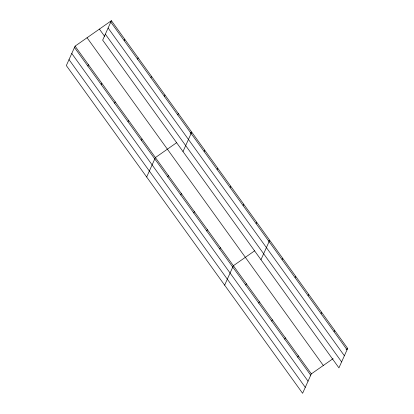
<?xml version="1.0" encoding="UTF-8"?>
<svg xmlns="http://www.w3.org/2000/svg" width="414" height="414" viewBox="0 0 414 414"><rect width="100%" height="100%" fill="white"/><g stroke="black" fill="none" stroke-linecap="round" stroke-linejoin="round"><path stroke-width="0.62" d="M111.397 20.7L102.667 40.127L338.931 367.855L347.667 348.428L111.397 20.7L75.069 46.145L66.333 65.572L302.603 393.3L311.333 373.873L333.104 358.627M87.851 66.064L88.456 64.719M101.239 84.632L101.844 83.286M124.179 40.619L124.785 39.273M114.626 103.205L115.232 101.86M137.567 59.186L138.172 57.841M128.014 121.778L128.619 120.433M150.955 77.76L151.56 76.414M141.407 140.346L142.007 139M164.348 96.333L164.948 94.987M146.665 177.001L155.4 157.574L176.649 142.685M177.735 114.901L178.341 113.555M167.789 176.944L168.394 175.598M182.998 151.555L191.729 132.128L190.166 133.22M180.783 194.968L181.389 193.623M204.118 151.498L204.723 150.153M193.778 212.993L194.383 211.647M217.112 169.523L217.717 168.177M206.772 231.017L207.378 229.672M230.106 187.547L230.712 186.202M219.767 249.042L220.372 247.696M243.101 205.572L243.706 204.226M224.636 285.153L233.367 265.721L254.62 250.837M256.095 223.596L256.701 222.251M245.756 285.096L246.361 283.745M260.965 259.707L269.695 240.275L268.655 241.005M258.75 303.12L259.355 301.77M282.084 259.65L282.69 258.3M271.744 321.145L272.35 319.794M295.079 277.675L295.684 276.324M284.739 339.169L285.344 337.824M308.073 295.699L308.678 294.349M297.733 357.194L298.339 355.849M321.067 313.724L321.673 312.379M334.067 331.749L334.667 330.403M346.099 349.519L347.667 348.428M110.792 22.046L347.061 349.773M108.111 28.012L344.376 355.74M105.347 34.16L341.617 361.888M99.407 29.099L104.613 36.318M87.054 37.746L323.324 365.474M75.069 46.145L311.333 373.873M74.463 47.491L310.728 375.219M71.782 53.458L308.047 381.185M69.019 59.606L305.284 387.333"/></g></svg>
